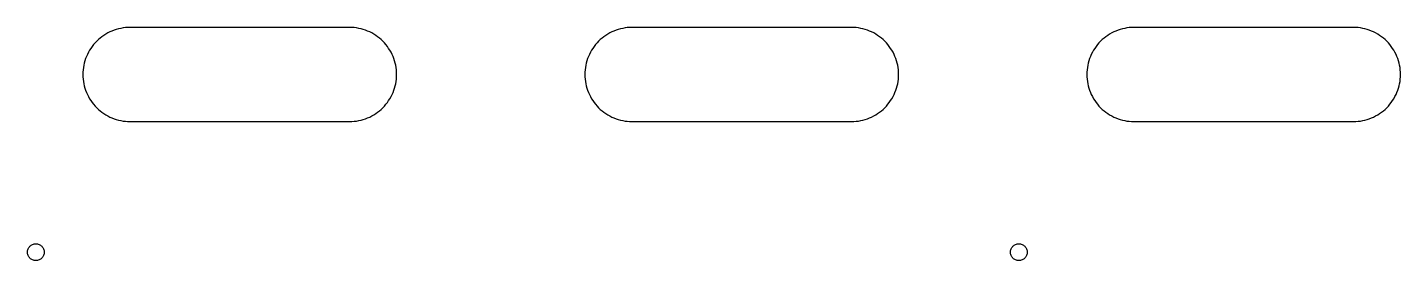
# Model space of a CAD drawing. Header units: millimetres. Extents: x 10 to 561, y -326 to -42.
# Drawn here: x 10.4 to 273, y -325.6 to -281 of the extents above; entities that cross this region are included whole.
import ezdxf

# ---------------------------------------------------------------- set-up
doc = ezdxf.new("R2010")
doc.units = ezdxf.units.MM
doc.layers.add('cut_inner', color=7, linetype='Continuous')

msp = doc.modelspace()

# ---------------------------------------------------------------- linework, layer by layer
at = {"layer": 'cut_inner'}
for points in [[(30, -299), (72, -299), (72.44, -298.99), (72.88, -298.96), (73.32, -298.9), (73.76, -298.83), (74.19, -298.73), (74.61, -298.61), (75.03, -298.47), (75.44, -298.31), (75.85, -298.14), (76.24, -297.94), (76.63, -297.72), (77, -297.48), (77.36, -297.23), (77.71, -296.96), (78.04, -296.67), (78.36, -296.36), (78.67, -296.04), (78.96, -295.71), (79.23, -295.36), (79.48, -295), (79.72, -294.63), (79.94, -294.24), (80.14, -293.85), (80.31, -293.44), (80.47, -293.03), (80.61, -292.61), (80.73, -292.19), (80.83, -291.76), (80.9, -291.32), (80.96, -290.88), (80.99, -290.44), (81, -290), (81, -290), (80.99, -289.56), (80.96, -289.12), (80.9, -288.68), (80.83, -288.24), (80.73, -287.81), (80.61, -287.39), (80.47, -286.97), (80.31, -286.56), (80.14, -286.15), (79.94, -285.76), (79.72, -285.37), (79.48, -285), (79.23, -284.64), (78.96, -284.29), (78.67, -283.96), (78.36, -283.64), (78.04, -283.33), (77.71, -283.04), (77.36, -282.77), (77, -282.52), (76.63, -282.28), (76.24, -282.06), (75.85, -281.86), (75.44, -281.69), (75.03, -281.53), (74.61, -281.39), (74.19, -281.27), (73.76, -281.17), (73.32, -281.1), (72.88, -281.04), (72.44, -281.01), (72, -281), (30, -281), (29.56, -281.01), (29.12, -281.04), (28.68, -281.1), (28.24, -281.17), (27.81, -281.27), (27.39, -281.39), (26.97, -281.53), (26.56, -281.69), (26.15, -281.86), (25.76, -282.06), (25.37, -282.28), (25, -282.52), (24.64, -282.77), (24.29, -283.04), (23.96, -283.33), (23.64, -283.64), (23.33, -283.96), (23.04, -284.29), (22.77, -284.64), (22.52, -285), (22.28, -285.37), (22.06, -285.76), (21.86, -286.15), (21.69, -286.56), (21.53, -286.97), (21.39, -287.39), (21.27, -287.81), (21.17, -288.24), (21.1, -288.68), (21.04, -289.12), (21.01, -289.56), (21, -290), (21, -290), (21.01, -290.44), (21.04, -290.88), (21.1, -291.32), (21.17, -291.76), (21.27, -292.19), (21.39, -292.61), (21.53, -293.03), (21.69, -293.44), (21.86, -293.85), (22.06, -294.24), (22.28, -294.63), (22.52, -295), (22.77, -295.36), (23.04, -295.71), (23.33, -296.04), (23.64, -296.36), (23.96, -296.67), (24.29, -296.96), (24.64, -297.23), (25, -297.48), (25.37, -297.72), (25.76, -297.94), (26.15, -298.14), (26.56, -298.31), (26.97, -298.47), (27.39, -298.61), (27.81, -298.73), (28.24, -298.83), (28.68, -298.9), (29.12, -298.96), (29.56, -298.99), (30, -299)], [(126, -299), (168, -299), (168.44, -298.99), (168.88, -298.96), (169.32, -298.9), (169.76, -298.83), (170.19, -298.73), (170.61, -298.61), (171.03, -298.47), (171.44, -298.31), (171.85, -298.14), (172.24, -297.94), (172.63, -297.72), (173, -297.48), (173.36, -297.23), (173.71, -296.96), (174.04, -296.67), (174.36, -296.36), (174.67, -296.04), (174.96, -295.71), (175.23, -295.36), (175.48, -295), (175.72, -294.63), (175.94, -294.24), (176.14, -293.85), (176.31, -293.44), (176.47, -293.03), (176.61, -292.61), (176.73, -292.19), (176.83, -291.76), (176.9, -291.32), (176.96, -290.88), (176.99, -290.44), (177, -290), (177, -290), (176.99, -289.56), (176.96, -289.12), (176.9, -288.68), (176.83, -288.24), (176.73, -287.81), (176.61, -287.39), (176.47, -286.97), (176.31, -286.56), (176.14, -286.15), (175.94, -285.76), (175.72, -285.37), (175.48, -285), (175.23, -284.64), (174.96, -284.29), (174.67, -283.96), (174.36, -283.64), (174.04, -283.33), (173.71, -283.04), (173.36, -282.77), (173, -282.52), (172.63, -282.28), (172.24, -282.06), (171.85, -281.86), (171.44, -281.69), (171.03, -281.53), (170.61, -281.39), (170.19, -281.27), (169.76, -281.17), (169.32, -281.1), (168.88, -281.04), (168.44, -281.01), (168, -281), (126, -281), (125.56, -281.01), (125.12, -281.04), (124.68, -281.1), (124.24, -281.17), (123.81, -281.27), (123.39, -281.39), (122.97, -281.53), (122.56, -281.69), (122.15, -281.86), (121.76, -282.06), (121.37, -282.28), (121, -282.52), (120.64, -282.77), (120.29, -283.04), (119.96, -283.33), (119.64, -283.64), (119.33, -283.96), (119.04, -284.29), (118.77, -284.64), (118.52, -285), (118.28, -285.37), (118.06, -285.76), (117.86, -286.15), (117.69, -286.56), (117.53, -286.97), (117.39, -287.39), (117.27, -287.81), (117.17, -288.24), (117.1, -288.68), (117.04, -289.12), (117.01, -289.56), (117, -290), (117, -290), (117.01, -290.44), (117.04, -290.88), (117.1, -291.32), (117.17, -291.76), (117.27, -292.19), (117.39, -292.61), (117.53, -293.03), (117.69, -293.44), (117.86, -293.85), (118.06, -294.24), (118.28, -294.63), (118.52, -295), (118.77, -295.36), (119.04, -295.71), (119.33, -296.04), (119.64, -296.36), (119.96, -296.67), (120.29, -296.96), (120.64, -297.23), (121, -297.48), (121.37, -297.72), (121.76, -297.94), (122.15, -298.14), (122.56, -298.31), (122.97, -298.47), (123.39, -298.61), (123.81, -298.73), (124.24, -298.83), (124.68, -298.9), (125.12, -298.96), (125.56, -298.99), (126, -299)], [(222, -299), (264, -299), (264.44, -298.99), (264.88, -298.96), (265.32, -298.9), (265.76, -298.83), (266.19, -298.73), (266.61, -298.61), (267.03, -298.47), (267.44, -298.31), (267.85, -298.14), (268.24, -297.94), (268.63, -297.72), (269, -297.48), (269.36, -297.23), (269.71, -296.96), (270.04, -296.67), (270.36, -296.36), (270.67, -296.04), (270.96, -295.71), (271.23, -295.36), (271.48, -295), (271.72, -294.63), (271.94, -294.24), (272.14, -293.85), (272.31, -293.44), (272.47, -293.03), (272.61, -292.61), (272.73, -292.19), (272.83, -291.76), (272.9, -291.32), (272.96, -290.88), (272.99, -290.44), (273, -290), (273, -290), (272.99, -289.56), (272.96, -289.12), (272.9, -288.68), (272.83, -288.24), (272.73, -287.81), (272.61, -287.39), (272.47, -286.97), (272.31, -286.56), (272.14, -286.15), (271.94, -285.76), (271.72, -285.37), (271.48, -285), (271.23, -284.64), (270.96, -284.29), (270.67, -283.96), (270.36, -283.64), (270.04, -283.33), (269.71, -283.04), (269.36, -282.77), (269, -282.52), (268.63, -282.28), (268.24, -282.06), (267.85, -281.86), (267.44, -281.69), (267.03, -281.53), (266.61, -281.39), (266.19, -281.27), (265.76, -281.17), (265.32, -281.1), (264.88, -281.04), (264.44, -281.01), (264, -281), (222, -281), (221.56, -281.01), (221.12, -281.04), (220.68, -281.1), (220.24, -281.17), (219.81, -281.27), (219.39, -281.39), (218.97, -281.53), (218.56, -281.69), (218.15, -281.86), (217.76, -282.06), (217.37, -282.28), (217, -282.52), (216.64, -282.77), (216.29, -283.04), (215.96, -283.33), (215.64, -283.64), (215.33, -283.96), (215.04, -284.29), (214.77, -284.64), (214.52, -285), (214.28, -285.37), (214.06, -285.76), (213.86, -286.15), (213.69, -286.56), (213.53, -286.97), (213.39, -287.39), (213.27, -287.81), (213.17, -288.24), (213.1, -288.68), (213.04, -289.12), (213.01, -289.56), (213, -290), (213, -290), (213.01, -290.44), (213.04, -290.88), (213.1, -291.32), (213.17, -291.76), (213.27, -292.19), (213.39, -292.61), (213.53, -293.03), (213.69, -293.44), (213.86, -293.85), (214.06, -294.24), (214.28, -294.63), (214.52, -295), (214.77, -295.36), (215.04, -295.71), (215.33, -296.04), (215.64, -296.36), (215.96, -296.67), (216.29, -296.96), (216.64, -297.23), (217, -297.48), (217.37, -297.72), (217.76, -297.94), (218.15, -298.14), (218.56, -298.31), (218.97, -298.47), (219.39, -298.61), (219.81, -298.73), (220.24, -298.83), (220.68, -298.9), (221.12, -298.96), (221.56, -298.99), (222, -299)], [(10.4, -324), (10.41, -323.84), (10.43, -323.69), (10.47, -323.54), (10.52, -323.39), (10.59, -323.25), (10.67, -323.11), (10.76, -322.98), (10.87, -322.87), (10.98, -322.76), (11.11, -322.67), (11.25, -322.59), (11.39, -322.52), (11.54, -322.47), (11.69, -322.43), (11.84, -322.41), (12, -322.4), (12.16, -322.41), (12.31, -322.43), (12.46, -322.47), (12.61, -322.52), (12.75, -322.59), (12.89, -322.67), (13.02, -322.76), (13.13, -322.87), (13.24, -322.98), (13.33, -323.11), (13.41, -323.25), (13.48, -323.39), (13.53, -323.54), (13.57, -323.69), (13.59, -323.84), (13.6, -324), (13.59, -324.16), (13.57, -324.31), (13.53, -324.46), (13.48, -324.61), (13.41, -324.75), (13.33, -324.89), (13.24, -325.02), (13.13, -325.13), (13.02, -325.24), (12.89, -325.33), (12.75, -325.41), (12.61, -325.48), (12.46, -325.53), (12.31, -325.57), (12.16, -325.59), (12, -325.6), (11.84, -325.59), (11.69, -325.57), (11.54, -325.53), (11.39, -325.48), (11.25, -325.41), (11.11, -325.33), (10.98, -325.24), (10.87, -325.13), (10.76, -325.02), (10.67, -324.89), (10.59, -324.75), (10.52, -324.61), (10.47, -324.46), (10.43, -324.31), (10.41, -324.16), (10.4, -324)], [(198.4, -324), (198.41, -323.84), (198.43, -323.69), (198.47, -323.54), (198.52, -323.39), (198.59, -323.25), (198.67, -323.11), (198.76, -322.98), (198.87, -322.87), (198.98, -322.76), (199.11, -322.67), (199.25, -322.59), (199.39, -322.52), (199.54, -322.47), (199.69, -322.43), (199.84, -322.41), (200, -322.4), (200.16, -322.41), (200.31, -322.43), (200.46, -322.47), (200.61, -322.52), (200.75, -322.59), (200.89, -322.67), (201.02, -322.76), (201.13, -322.87), (201.24, -322.98), (201.33, -323.11), (201.41, -323.25), (201.48, -323.39), (201.53, -323.54), (201.57, -323.69), (201.59, -323.84), (201.6, -324), (201.59, -324.16), (201.57, -324.31), (201.53, -324.46), (201.48, -324.61), (201.41, -324.75), (201.33, -324.89), (201.24, -325.02), (201.13, -325.13), (201.02, -325.24), (200.89, -325.33), (200.75, -325.41), (200.61, -325.48), (200.46, -325.53), (200.31, -325.57), (200.16, -325.59), (200, -325.6), (199.84, -325.59), (199.69, -325.57), (199.54, -325.53), (199.39, -325.48), (199.25, -325.41), (199.11, -325.33), (198.98, -325.24), (198.87, -325.13), (198.76, -325.02), (198.67, -324.89), (198.59, -324.75), (198.52, -324.61), (198.47, -324.46), (198.43, -324.31), (198.41, -324.16), (198.4, -324)]]:
    msp.add_lwpolyline(points, close=True, dxfattribs=at)

doc.saveas('drawing.dxf')
